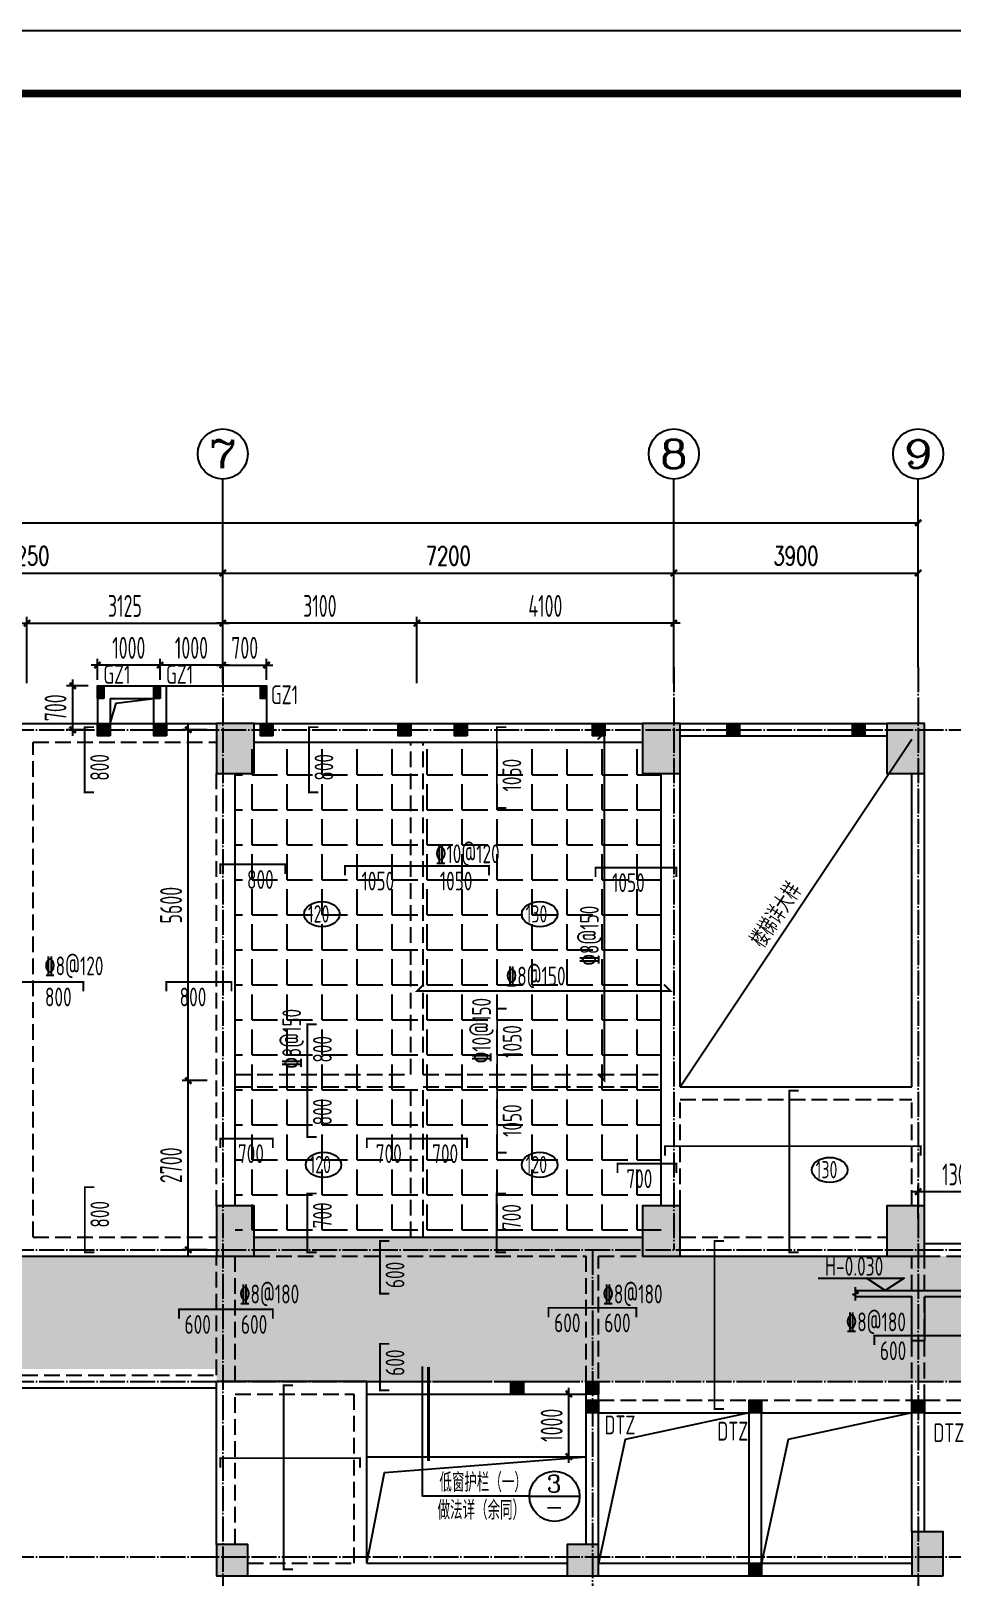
# Model space of a CAD drawing. Extents: x 139600 to 234074, y -135459 to 284050.
# Drawn here: x 187688 to 202392, y -22621 to 2050 of the extents above; entities that cross this region are included whole.
import ezdxf
from ezdxf.enums import TextEntityAlignment as Align

# ---------------------------------------------------------------- set-up
doc = ezdxf.new("R2010")
doc.units = 0
doc.header["$LTSCALE"] = 100
for name, pattern in [('CONTINOUS', [0]), ('DASHED', [0.75, 0.5, -0.25]), ('DOTE', [2.42, 2, -0.2, 0.02, -0.2]), ('HIDDEN', [7, 5, -2])]:
    doc.linetypes.add(name, pattern=pattern)
doc.layers.get('0').update_dxf_attribs({"linetype": 'CONTINUOUS'})
doc.layers.get('Defpoints').update_dxf_attribs({"linetype": 'CONTINUOUS'})
for name, color, linetype in [('AXIS', 3, 'CONTINUOUS'), ('AXIS_TEXT', 7, 'CONTINUOUS'), ('BEAM', 4, 'DASHED'), ('BEAM_CON', 4, 'CONTINUOUS'), ('B挑板&檐线', 6, 'CONTINUOUS'), ('B板筋标注', 7, 'CONTINUOUS'), ('B板细部尺寸标注', 9, 'CONTINUOUS'), ('COLU', 7, 'CONTINUOUS'), ('DOTE', 8, 'DOTE'), ('D大样&索引', 7, 'CONTINUOUS'), ('D断面&错层线&标高（平面图）', 6, 'CONTINUOUS'), ('D洞口边线', 6, 'CONTINUOUS'), ('FSK_FREIN', 2, 'CONTINUOUS'), ('FSK_FTEXT', 4, 'CONTINUOUS'), ('FSK_ZREIN', 1, 'CONTINUOUS'), ('FSK_ZTEXT', 3, 'CONTINUOUS'), ('GZ', 2, 'CONTINUOUS'), ('T模板通用标注', 7, 'CONTINUOUS'), ('图框', 7, 'CONTINUOUS')]:
    doc.layers.add(name, color=color, linetype=linetype)
doc.styles.add('_TCH_AXIS', font='COMPLEX', dxfattribs={"bigfont": 'GBCBIG'})
doc.styles.add('_TCH_DIM', font='tssdeng.shx', dxfattribs={"width": 0.7, "bigfont": '1.shx'})
doc.styles.add('_TCH_DIM_T3', font='simplex_.ttf', dxfattribs={"width": 0.705882, "bigfont": 'GBCBIG'})
doc.styles.add('BW_Rein', font='Tssdeng.shx', dxfattribs={"width": 0.7, "bigfont": 'hztxt.shx'})
doc.styles.add('COMP', font='COMPLEX', dxfattribs={"bigfont": 'hztxt'})
doc.styles.add('COMPLEX', font='COMPLEX')
doc.styles.add('TSSD_Dimension', font='tssdeng.shx', dxfattribs={"width": 0.62, "bigfont": '1.shx'})
doc.styles.add('TSSD_Rein', font='Tssdeng.shx', dxfattribs={"width": 0.7, "bigfont": '1.shx'})
doc.dimstyles.new('_TCH_ARCH&&100', dxfattribs={"dimtxt": 297.5, "dimasz": 100, "dimexe": 250, "dimexo": 300, "dimgap": 126.25, "dimtad": 1, "dimdec": 0, "dimzin": 0, "dimdsep": 46, "dimtxsty": '_TCH_DIM_T3', "dimblk": 'ARCHTICK', "dimcen": 0.09, "dimclrt": 7, "dimazin": 2, "dimtfac": 1, "dimtdec": 0, "dimtix": 1, "dimtmove": 2, "dimatfit": 3, "dimfxl": 1, "dimtolj": 1, "dimtzin": 0, "dimarcsym": 0})
doc.dimstyles.new('TSSD_100_100', dxfattribs={"dimtxt": 350, "dimasz": 100, "dimexe": 100, "dimexo": 250, "dimgap": 100, "dimtad": 1, "dimdec": 0, "dimzin": 0, "dimdsep": 46, "dimtxsty": 'TSSD_Dimension', "dimblk": 'ARCHTICK', "dimblk1": 'ARCHTICK', "dimblk2": 'ARCHTICK', "dimcen": 0, "dimdle": 100, "dimclrt": 7, "dimadec": 0, "dimazin": 0, "dimtfac": 1, "dimtdec": 0, "dimtix": 1, "dimtmove": 2, "dimatfit": 3, "dimfxl": 1, "dimtolj": 1, "dimtzin": 0, "dimarcsym": 0})
doc.dimstyles.new('TSSD_100_100$0', dxfattribs={"dimtxt": 350, "dimasz": 150, "dimexe": 100, "dimexo": 50, "dimgap": 100, "dimtad": 1, "dimdec": 0, "dimzin": 0, "dimdsep": 46, "dimtxsty": 'TSSD_Rein', "dimblk": 'OBLIQUE', "dimcen": 0, "dimdle": 100, "dimclrt": 7, "dimadec": 0, "dimazin": 0, "dimtfac": 1, "dimtdec": 0, "dimtix": 1, "dimtmove": 2, "dimatfit": 3, "dimfxl": 250, "dimtolj": 1, "dimtzin": 0, "dimarcsym": 0})

# ---------------------------------------------------------------- blocks, each defined once
blk = doc.blocks.new('_AXISO')
blk.add_circle((0, 0), 0.5)
at = {"layer": 'AXIS_TEXT', "style": 'COMPLEX', "width": 1.041667}
blk.add_attdef('A', text='', height=0.56, dxfattribs=at).set_placement((-0.25, -0.28), (0.25, -0.28), align=Align.FIT)
blk = doc.blocks.new('_ArchTick')
at = {"color": 0, "linetype": 'ByBlock', "const_width": 0.4}
blk.add_lwpolyline([(-0.5, -0.5), (0.5, 0.5)], dxfattribs=at)
blk = doc.blocks.new('*D133')
at = {"layer": 'AXIS', "color": 0, "lineweight": -2}
for p, q in [((184500, -7800), (184500, -6350)), ((190750, -7800), (190750, -6350)), ((184500, -6600), (190750, -6600))]:
    blk.add_line(p, q, dxfattribs=at)
at = {"layer": 'Defpoints', "color": 0}
for p in [(190750, -6600), (184500, -8100), (190750, -8100)]:
    blk.add_point(p, dxfattribs=at)
at = {"layer": 'AXIS', "color": 0, "lineweight": -2, "xscale": 100, "yscale": 100, "zscale": 100, "rotation": 180}
blk.add_blockref('_ArchTick', (184500, -6600), dxfattribs=at)
at = {"layer": 'AXIS', "color": 0, "lineweight": -2, "xscale": 100, "yscale": 100, "zscale": 100}
blk.add_blockref('_ArchTick', (190750, -6600), dxfattribs=at)
at = {"layer": 'AXIS', "color": 7, "insert": (187625, -6325), "char_height": 297.5, "attachment_point": 5, "style": '_TCH_DIM_T3'}
blk.add_mtext('\\A1;6250', dxfattribs=at)
blk = doc.blocks.new('*D141')
at = {"layer": 'AXIS', "color": 0, "lineweight": -2}
for p, q in [((150100, -7800), (150100, -5550)), ((201850, -7800), (201850, -5550)), ((150100, -5800), (201850, -5800))]:
    blk.add_line(p, q, dxfattribs=at)
at = {"layer": 'Defpoints', "color": 0}
for p in [(201850, -5800), (150100, -8100), (201850, -8100)]:
    blk.add_point(p, dxfattribs=at)
at = {"layer": 'AXIS', "color": 0, "lineweight": -2, "xscale": 100, "yscale": 100, "zscale": 100, "rotation": 180}
blk.add_blockref('_ArchTick', (150100, -5800), dxfattribs=at)
at = {"layer": 'AXIS', "color": 0, "lineweight": -2, "xscale": 100, "yscale": 100, "zscale": 100}
blk.add_blockref('_ArchTick', (201850, -5800), dxfattribs=at)
at = {"layer": 'AXIS', "color": 7, "insert": (175975, -5525), "char_height": 297.5, "attachment_point": 5, "style": '_TCH_DIM_T3'}
blk.add_mtext('\\A1;51750', dxfattribs=at)
blk = doc.blocks.new('*D142')
at = {"layer": 'AXIS', "color": 0, "lineweight": -2}
for p, q in [((190750, -7800), (190750, -6350)), ((197950, -7800), (197950, -6350)), ((190750, -6600), (197950, -6600))]:
    blk.add_line(p, q, dxfattribs=at)
at = {"layer": 'Defpoints', "color": 0}
for p in [(197950, -6600), (190750, -8100), (197950, -8100)]:
    blk.add_point(p, dxfattribs=at)
at = {"layer": 'AXIS', "color": 0, "lineweight": -2, "xscale": 100, "yscale": 100, "zscale": 100, "rotation": 180}
blk.add_blockref('_ArchTick', (190750, -6600), dxfattribs=at)
at = {"layer": 'AXIS', "color": 0, "lineweight": -2, "xscale": 100, "yscale": 100, "zscale": 100}
blk.add_blockref('_ArchTick', (197950, -6600), dxfattribs=at)
at = {"layer": 'AXIS', "color": 7, "insert": (194350, -6325), "char_height": 297.5, "attachment_point": 5, "style": '_TCH_DIM_T3'}
blk.add_mtext('\\A1;7200', dxfattribs=at)
blk = doc.blocks.new('*D143')
at = {"layer": 'AXIS', "color": 0, "lineweight": -2}
for p, q in [((197950, -7800), (197950, -6350)), ((201850, -7800), (201850, -6350)), ((197950, -6600), (201850, -6600))]:
    blk.add_line(p, q, dxfattribs=at)
at = {"layer": 'Defpoints', "color": 0}
for p in [(201850, -6600), (197950, -8100), (201850, -8100)]:
    blk.add_point(p, dxfattribs=at)
at = {"layer": 'AXIS', "color": 0, "lineweight": -2, "xscale": 100, "yscale": 100, "zscale": 100, "rotation": 180}
blk.add_blockref('_ArchTick', (197950, -6600), dxfattribs=at)
at = {"layer": 'AXIS', "color": 0, "lineweight": -2, "xscale": 100, "yscale": 100, "zscale": 100}
blk.add_blockref('_ArchTick', (201850, -6600), dxfattribs=at)
at = {"layer": 'AXIS', "color": 7, "insert": (199900, -6325), "char_height": 297.5, "attachment_point": 5, "style": '_TCH_DIM_T3'}
blk.add_mtext('\\A1;3900', dxfattribs=at)
blk = doc.blocks.new('*D120')
at = {"layer": 'B板细部尺寸标注', "color": 0, "lineweight": -2}
for p, q in [((187525, -7400), (190850, -7400)), ((187625, -8355), (187625, -7300)), ((190750, -8355), (190750, -7300))]:
    blk.add_line(p, q, dxfattribs=at)
at = {"layer": 'Defpoints', "color": 0}
for p in [(190750, -7400), (187625, -8605), (190750, -8605)]:
    blk.add_point(p, dxfattribs=at)
at = {"layer": 'B板细部尺寸标注', "color": 0, "lineweight": -2, "xscale": 100, "yscale": 100, "zscale": 100, "rotation": 180}
blk.add_blockref('_ArchTick', (187625, -7400), dxfattribs=at)
at = {"layer": 'B板细部尺寸标注', "color": 0, "lineweight": -2, "xscale": 100, "yscale": 100, "zscale": 100}
blk.add_blockref('_ArchTick', (190750, -7400), dxfattribs=at)
at = {"layer": 'B板细部尺寸标注', "color": 7, "insert": (189188, -7125), "char_height": 350, "attachment_point": 5, "style": 'TSSD_Dimension'}
blk.add_mtext('\\A1;3125', dxfattribs=at)
blk = doc.blocks.new('*D121')
at = {"layer": 'B板细部尺寸标注', "color": 0, "lineweight": -2}
for p, q in [((184400, -7400), (187725, -7400)), ((184500, -8355), (184500, -7300)), ((187625, -8355), (187625, -7300))]:
    blk.add_line(p, q, dxfattribs=at)
at = {"layer": 'Defpoints', "color": 0}
for p in [(187625, -7400), (184500, -8605), (187625, -8605)]:
    blk.add_point(p, dxfattribs=at)
at = {"layer": 'B板细部尺寸标注', "color": 0, "lineweight": -2, "xscale": 100, "yscale": 100, "zscale": 100, "rotation": 180}
blk.add_blockref('_ArchTick', (184500, -7400), dxfattribs=at)
at = {"layer": 'B板细部尺寸标注', "color": 0, "lineweight": -2, "xscale": 100, "yscale": 100, "zscale": 100}
blk.add_blockref('_ArchTick', (187625, -7400), dxfattribs=at)
at = {"layer": 'B板细部尺寸标注', "color": 7, "insert": (186062, -7125), "char_height": 350, "attachment_point": 5, "style": 'TSSD_Dimension'}
blk.add_mtext('\\A1;3125', dxfattribs=at)
blk = doc.blocks.new('*D107')
at = {"layer": 'B板细部尺寸标注', "color": 0, "lineweight": -2}
for p, q in [((198050, -7400), (193750, -7400)), ((193850, -8355), (193850, -7300)), ((197950, -8355), (197950, -7300))]:
    blk.add_line(p, q, dxfattribs=at)
at = {"layer": 'Defpoints', "color": 0}
for p in [(193850, -7400), (193850, -8605), (197950, -8605)]:
    blk.add_point(p, dxfattribs=at)
at = {"layer": 'B板细部尺寸标注', "color": 0, "lineweight": -2, "xscale": 100, "yscale": 100, "zscale": 100, "rotation": 180}
blk.add_blockref('_ArchTick', (193850, -7400), dxfattribs=at)
at = {"layer": 'B板细部尺寸标注', "color": 0, "lineweight": -2, "xscale": 100, "yscale": 100, "zscale": 100}
blk.add_blockref('_ArchTick', (197950, -7400), dxfattribs=at)
at = {"layer": 'B板细部尺寸标注', "color": 7, "insert": (195900, -7125), "char_height": 350, "attachment_point": 5, "style": 'TSSD_Dimension'}
blk.add_mtext('\\A1;4100', dxfattribs=at)
blk = doc.blocks.new('*D108')
at = {"layer": 'B板细部尺寸标注', "color": 0, "lineweight": -2}
for p, q in [((193950, -7400), (190650, -7400)), ((190750, -8355), (190750, -7300)), ((193850, -8355), (193850, -7300))]:
    blk.add_line(p, q, dxfattribs=at)
at = {"layer": 'Defpoints', "color": 0}
for p in [(190750, -7400), (190750, -8605), (193850, -8605)]:
    blk.add_point(p, dxfattribs=at)
at = {"layer": 'B板细部尺寸标注', "color": 0, "lineweight": -2, "xscale": 100, "yscale": 100, "zscale": 100, "rotation": 180}
blk.add_blockref('_ArchTick', (190750, -7400), dxfattribs=at)
at = {"layer": 'B板细部尺寸标注', "color": 0, "lineweight": -2, "xscale": 100, "yscale": 100, "zscale": 100}
blk.add_blockref('_ArchTick', (193850, -7400), dxfattribs=at)
at = {"layer": 'B板细部尺寸标注', "color": 7, "insert": (192300, -7125), "char_height": 350, "attachment_point": 5, "style": 'TSSD_Dimension'}
blk.add_mtext('\\A1;3100', dxfattribs=at)
blk = doc.blocks.new('*D254')
at = {"layer": 'B板细部尺寸标注', "color": 0, "lineweight": -2}
for p, q in [((190500, -14700), (190100, -14700)), ((190200, -17500), (190200, -14600)), ((190500, -17400), (190100, -17400))]:
    blk.add_line(p, q, dxfattribs=at)
at = {"layer": 'Defpoints', "color": 0}
for p in [(190200, -14700), (190750, -14700), (190750, -17400)]:
    blk.add_point(p, dxfattribs=at)
at = {"layer": 'B板细部尺寸标注', "color": 0, "lineweight": -2, "xscale": 100, "yscale": 100, "zscale": 100}
for p, rotation in [((190200, -14700), 90), ((190200, -17400), 270)]:
    blk.add_blockref('_ArchTick', p, dxfattribs=dict(at, rotation=rotation))
at = {"layer": 'B板细部尺寸标注', "color": 7, "insert": (189925, -16050), "char_height": 350, "attachment_point": 5, "rotation": 90, "style": 'TSSD_Dimension'}
blk.add_mtext('\\A1;2700', dxfattribs=at)
blk = doc.blocks.new('*D255')
at = {"layer": 'B板细部尺寸标注', "color": 0, "lineweight": -2}
for p, q in [((190500, -9100), (190100, -9100)), ((190200, -14800), (190200, -9000)), ((190500, -14700), (190100, -14700))]:
    blk.add_line(p, q, dxfattribs=at)
at = {"layer": 'Defpoints', "color": 0}
for p in [(190200, -9100), (190750, -9100), (190750, -14700)]:
    blk.add_point(p, dxfattribs=at)
at = {"layer": 'B板细部尺寸标注', "color": 0, "lineweight": -2, "xscale": 100, "yscale": 100, "zscale": 100}
for p, rotation in [((190200, -9100), 90), ((190200, -14700), 270)]:
    blk.add_blockref('_ArchTick', p, dxfattribs=dict(at, rotation=rotation))
at = {"layer": 'B板细部尺寸标注', "color": 7, "insert": (189925, -11900), "char_height": 350, "attachment_point": 5, "rotation": 90, "style": 'TSSD_Dimension'}
blk.add_mtext('\\A1;5600', dxfattribs=at)
blk = doc.blocks.new('*D461')
at = {"layer": 'B板细部尺寸标注', "color": 0, "lineweight": -2}
for p, q in [((203250, -16472), (201750, -16472)), ((201850, -16895), (201850, -16372)), ((203150, -16895), (203150, -16372))]:
    blk.add_line(p, q, dxfattribs=at)
at = {"layer": 'Defpoints', "color": 0}
for p in [(201850, -16472), (201850, -17145), (203150, -17145)]:
    blk.add_point(p, dxfattribs=at)
at = {"layer": 'B板细部尺寸标注', "color": 0, "lineweight": -2, "xscale": 100, "yscale": 100, "zscale": 100, "rotation": 180}
blk.add_blockref('_ArchTick', (201850, -16472), dxfattribs=at)
at = {"layer": 'B板细部尺寸标注', "color": 0, "lineweight": -2, "xscale": 100, "yscale": 100, "zscale": 100}
blk.add_blockref('_ArchTick', (203150, -16472), dxfattribs=at)
at = {"layer": 'B板细部尺寸标注', "color": 7, "insert": (202500, -16197), "char_height": 350, "attachment_point": 5, "style": 'TSSD_Dimension'}
blk.add_mtext('\\A1;1300', dxfattribs=at)
blk = doc.blocks.new('*D1063')
at = {"layer": 'B板细部尺寸标注', "color": 0, "lineweight": -2}
for p, q in [((195853, -19700), (196375, -19700)), ((196275, -20800), (196275, -19600)), ((195853, -20700), (196375, -20700))]:
    blk.add_line(p, q, dxfattribs=at)
at = {"layer": 'Defpoints', "color": 0}
for p in [(195603, -19700), (196275, -19700), (195603, -20700)]:
    blk.add_point(p, dxfattribs=at)
at = {"layer": 'B板细部尺寸标注', "color": 0, "lineweight": -2, "xscale": 100, "yscale": 100, "zscale": 100}
for p, rotation in [((196275, -19700), 90), ((196275, -20700), 270)]:
    blk.add_blockref('_ArchTick', p, dxfattribs=dict(at, rotation=rotation))
at = {"layer": 'B板细部尺寸标注', "color": 7, "insert": (196000, -20200), "char_height": 350, "attachment_point": 5, "rotation": 90, "style": 'TSSD_Dimension'}
blk.add_mtext('\\A1;1000', dxfattribs=at)
blk = doc.blocks.new('A$C000F6301')
at = {"layer": 'D大样&索引', "color": 6}
blk.add_line((0, 0), (800, 0), dxfattribs=at)
blk.add_circle((400, 0), 400, dxfattribs=at)
blk = doc.blocks.new('A2+1_2')
at = {"layer": '图框'}
blk.add_lwpolyline([(0, 0), (89100, 0), (89100, 42000), (0, 42000)], close=True, dxfattribs=at)
at = {"layer": '图框', "const_width": 120}
blk.add_lwpolyline([(2500, 1000), (88100, 1000), (88100, 41000), (2500, 41000)], close=True, dxfattribs=at)
blk = doc.blocks.new('*D1701')
at = {"layer": 'B板细部尺寸标注', "color": 0, "lineweight": -2}
for p, q in [((188356, -9200), (188356, -8300)), ((188600, -8400), (188256, -8400)), ((188600, -9100), (188256, -9100))]:
    blk.add_line(p, q, dxfattribs=at)
at = {"layer": 'Defpoints', "color": 0}
for p in [(188356, -8400), (188850, -8400), (188850, -9100)]:
    blk.add_point(p, dxfattribs=at)
at = {"layer": 'B板细部尺寸标注', "color": 0, "lineweight": -2, "xscale": 100, "yscale": 100, "zscale": 100}
for p, rotation in [((188356, -8400), 90), ((188356, -9100), 270)]:
    blk.add_blockref('_ArchTick', p, dxfattribs=dict(at, rotation=rotation))
at = {"layer": 'B板细部尺寸标注', "color": 7, "insert": (188081, -8750), "char_height": 350, "attachment_point": 5, "rotation": 90, "style": 'TSSD_Dimension'}
blk.add_mtext('\\A1;700', dxfattribs=at)
blk = doc.blocks.new('*D1702')
at = {"layer": 'B板细部尺寸标注', "color": 0, "lineweight": -2}
for p, q in [((190650, -8069), (191550, -8069)), ((190750, -8307), (190750, -7969)), ((191450, -8307), (191450, -7969))]:
    blk.add_line(p, q, dxfattribs=at)
at = {"layer": 'Defpoints', "color": 0}
for p in [(191450, -8069), (190750, -8557), (191450, -8557)]:
    blk.add_point(p, dxfattribs=at)
at = {"layer": 'B板细部尺寸标注', "color": 0, "lineweight": -2, "xscale": 100, "yscale": 100, "zscale": 100, "rotation": 180}
blk.add_blockref('_ArchTick', (190750, -8069), dxfattribs=at)
at = {"layer": 'B板细部尺寸标注', "color": 0, "lineweight": -2, "xscale": 100, "yscale": 100, "zscale": 100}
blk.add_blockref('_ArchTick', (191450, -8069), dxfattribs=at)
at = {"layer": 'B板细部尺寸标注', "color": 7, "insert": (191100, -7794), "char_height": 350, "attachment_point": 5, "style": 'TSSD_Dimension'}
blk.add_mtext('\\A1;700', dxfattribs=at)
blk = doc.blocks.new('*D1703')
at = {"layer": 'B板细部尺寸标注', "color": 0, "lineweight": -2}
for p, q in [((190850, -8069), (189650, -8069)), ((189750, -8307), (189750, -7969)), ((190750, -8307), (190750, -7969))]:
    blk.add_line(p, q, dxfattribs=at)
at = {"layer": 'Defpoints', "color": 0}
for p in [(189750, -8069), (189750, -8557), (190750, -8557)]:
    blk.add_point(p, dxfattribs=at)
at = {"layer": 'B板细部尺寸标注', "color": 0, "lineweight": -2, "xscale": 100, "yscale": 100, "zscale": 100, "rotation": 180}
blk.add_blockref('_ArchTick', (189750, -8069), dxfattribs=at)
at = {"layer": 'B板细部尺寸标注', "color": 0, "lineweight": -2, "xscale": 100, "yscale": 100, "zscale": 100}
blk.add_blockref('_ArchTick', (190750, -8069), dxfattribs=at)
at = {"layer": 'B板细部尺寸标注', "color": 7, "insert": (190250, -7794), "char_height": 350, "attachment_point": 5, "style": 'TSSD_Dimension'}
blk.add_mtext('\\A1;1000', dxfattribs=at)
blk = doc.blocks.new('*D1704')
at = {"layer": 'B板细部尺寸标注', "color": 0, "lineweight": -2}
for p, q in [((189850, -8069), (188650, -8069)), ((188750, -8307), (188750, -7969)), ((189750, -8307), (189750, -7969))]:
    blk.add_line(p, q, dxfattribs=at)
at = {"layer": 'Defpoints', "color": 0}
for p in [(188750, -8069), (188750, -8557), (189750, -8557)]:
    blk.add_point(p, dxfattribs=at)
at = {"layer": 'B板细部尺寸标注', "color": 0, "lineweight": -2, "xscale": 100, "yscale": 100, "zscale": 100, "rotation": 180}
blk.add_blockref('_ArchTick', (188750, -8069), dxfattribs=at)
at = {"layer": 'B板细部尺寸标注', "color": 0, "lineweight": -2, "xscale": 100, "yscale": 100, "zscale": 100}
blk.add_blockref('_ArchTick', (189750, -8069), dxfattribs=at)
at = {"layer": 'B板细部尺寸标注', "color": 7, "insert": (189250, -7794), "char_height": 350, "attachment_point": 5, "style": 'TSSD_Dimension'}
blk.add_mtext('\\A1;1000', dxfattribs=at)
blk = doc.blocks.new('GZ1')
at = {"layer": 'GZ'}
blk.add_hatch(color=252, dxfattribs=at).paths.add_polyline_path([(100, 200), (0, 200), (0, 0), (100, 0)])
at = {"layer": 'GZ', "color": 2}
blk.add_lwpolyline([(100, 0), (0, 0), (0, 200), (100, 200)], close=True, dxfattribs=at)
blk = doc.blocks.new('GZ')
at = {"layer": 'GZ'}
blk.add_hatch(color=252, dxfattribs=at).paths.add_polyline_path([(200, 0), (0, 0), (0, 200), (200, 200)])
at = {"layer": 'GZ', "color": 2}
blk.add_lwpolyline([(200, 0), (0, 0), (0, 200), (200, 200)], close=True, dxfattribs=at)
blk = doc.blocks.new('A$C7B5C40C7')
at = {"layer": 'GZ'}
for name, p in [('GZ1', (38750, 400)), ('GZ1', (39650, 400)), ('GZ1', (41350, 400)), ('GZ', (38750, -200)), ('GZ', (39650, -200)), ('GZ', (41350, -200)), ('GZ', (43550, -200)), ('GZ', (46650, -200)), ('GZ', (44450, -200)), ('GZ', (48800, -200)), ('GZ', (50800, -200)), ('GZ', (45350, -10700)), ('GZ', (46550, -10700))]:
    blk.add_blockref(name, p, dxfattribs=at)
at = {"layer": 'GZ', "color": 2, "style": '_TCH_DIM', "width": 0.705882}
for p in [(38844, 632), (39844, 632), (41519, 307)]:
    blk.add_text('GZ1', height=300, dxfattribs=at).set_placement(p)

msp = doc.modelspace()

# ---------------------------------------------------------------- hatches: boundary and pattern name
at = {"layer": 'B板筋标注'}
h = msp.add_hatch(dxfattribs=at)
h.set_pattern_fill('ANGLE', color=5, scale=80, style=0)
h.set_pattern_definition([(0, (88400, 121500), (0, 558.8), [406.4, -152.4]), (90, (88400, 121500), (-558.8, 3e-14), [406.4, -152.4])])
h.paths.add_polyline_path([(197750, -9300), (190950, -9300), (190950, -17200), (197750, -17200)])
h = msp.add_hatch(dxfattribs=at)
h.set_pattern_fill('CROSS', color=6, scale=50, style=0)
h.set_pattern_definition([(0, (150000, 94000), (317.5, 317.5), [158.75, -476.25]), (90, (150079.38, 93920.62), (-317.5, 317.5), [158.75, -476.25])])
h.paths.add_polyline_path([(150300, -19300), (190650, -19300), (190650, -19500), (205650, -19500), (205650, -17500), (197750, -17500), (197750, -17200), (190950, -17200), (190950, -17500), (150300, -17500)])
at = {"layer": 'COLU'}
for points in [[(191250, -9800), (191250, -9000), (190650, -9000), (190650, -9800)], [(198050, -9800), (198050, -9000), (197450, -9000), (197450, -9800)], [(201950, -9800), (201950, -9000), (201350, -9000), (201350, -9800)], [(191250, -17500), (191250, -16700), (190650, -16700), (190650, -17500)], [(198050, -17500), (198050, -16700), (197450, -16700), (197450, -17500)], [(201950, -17500), (201950, -16700), (201350, -16700), (201350, -17500)], [(202250, -22600), (202250, -21900), (201750, -21900), (201750, -22600)], [(191150, -22600), (191150, -22100), (190650, -22100), (190650, -22600)], [(196750, -22600), (196750, -22100), (196250, -22100), (196250, -22600)]]:
    msp.add_hatch(color=251, dxfattribs=at).paths.add_polyline_path(points)
at = {"layer": 'D断面&错层线&标高（平面图）'}
msp.add_hatch(color=252, dxfattribs=at).paths.add_polyline_path([(203150, -18050), (201950, -18050), (200850, -18050), (200850, -18074), (200894, -18088), (200806, -18112), (200850, -18126), (200850, -18150), (201750, -18150), (201750, -18850), (201950, -18850), (201950, -18150), (203126.3, -18150), (203850, -18511.8), (203850, -19000), (204050, -19000), (204050, -18611.8), (205650, -19411.8), (205650, -19900), (205850, -19900), (205850, -19400)])
at = {"layer": 'GZ'}
for points in [[(196750, -20000), (196550, -20000), (196550, -19800), (196750, -19800)], [(199350, -20000), (199150, -20000), (199150, -19800), (199350, -19800)], [(201950, -20000), (201750, -20000), (201750, -19800), (201950, -19800)], [(199350, -22600), (199150, -22600), (199150, -22400), (199350, -22400)]]:
    msp.add_hatch(color=252, dxfattribs=at).paths.add_polyline_path(points)

# ---------------------------------------------------------------- linework, layer by layer
at = {"layer": 'AXIS'}
for p, q in [((190750, -8100), (190750, -5100)), ((197950, -8100), (197950, -5100)), ((201850, -8100), (201850, -5100))]:
    msp.add_line(p, q, dxfattribs=at)
at = {"layer": 'BEAM', "linetype": 'HIDDEN', "ltscale": 0.5}
for p, q in [((187725, -9300), (190650, -9300)), ((187725, -17200), (187725, -9300)), ((193750, -14600), (193750, -9300)), ((193950, -14600), (193950, -9300)), ((190650, -16700), (190650, -9800)), ((190950, -14600), (193750, -14600)), ((190950, -14800), (193750, -14800)), ((193750, -17200), (193750, -14800)), ((193950, -14600), (197750, -14600)), ((193950, -14800), (197750, -14800)), ((193950, -17200), (193950, -14800)), ((198050, -15000), (201750, -15000)), ((198050, -16700), (198050, -15000)), ((201750, -16700), (201750, -15000)), ((187725, -17200), (190650, -17200)), ((198050, -17200), (201350, -17200)), ((190650, -19400), (190650, -17500)), ((190950, -19500), (190950, -17500)), ((191250, -17500), (196550, -17500)), ((196550, -19500), (196550, -17500)), ((196750, -17500), (197450, -17500)), ((196750, -19800), (196750, -17500)), ((201750, -19800), (201750, -17500)), ((201950, -19800), (201950, -17500)), ((201950, -17500), (203750, -17500)), ((184750, -19400), (190650, -19400)), ((190950, -19700), (192850, -19700)), ((190950, -22100), (190950, -19700)), ((192850, -22400), (192850, -19700)), ((193050, -19500), (196550, -19500)), ((196750, -19800), (201750, -19800)), ((201950, -19800), (203750, -19800)), ((191150, -22400), (192850, -22400))]:
    msp.add_line(p, q, dxfattribs=at)
at = {"layer": 'BEAM_CON'}
for p, q in [((188750, -8400), (189850, -8400)), ((188750, -8400), (188750, -9000)), ((188950, -8600), (189650, -8600)), ((188950, -8600), (188950, -9000)), ((189650, -9000), (189650, -8600)), ((189850, -9000), (189850, -8400)), ((184750, -9000), (188750, -9000)), ((188950, -9000), (189650, -9000)), ((189850, -9000), (190650, -9000)), ((191250, -9000), (197450, -9000)), ((198050, -9000), (201350, -9000)), ((191250, -9300), (197450, -9300)), ((198050, -9200), (201350, -9200)), ((190950, -16700), (190950, -9800)), ((197750, -16700), (197750, -9800)), ((198050, -14800), (198050, -9800)), ((201750, -14800), (201750, -9800)), ((201950, -16700), (201950, -9800)), ((198050, -14800), (201750, -14800)), ((191250, -17200), (197450, -17200)), ((184750, -17500), (190650, -17500)), ((198050, -17500), (201350, -17500)), ((201950, -17300), (203750, -17300)), ((184750, -19600), (190650, -19600)), ((190650, -22100), (190650, -19500)), ((193050, -19500), (190650, -19500)), ((193050, -22400), (193050, -19500)), ((193050, -19700), (196550, -19700)), ((196550, -22100), (196550, -19700)), ((196750, -20000), (199150, -20000)), ((196750, -22100), (196750, -20000)), ((199150, -22400), (199150, -20000)), ((199350, -22400), (199350, -20000)), ((199350, -20000), (201750, -20000)), ((201750, -21900), (201750, -20000)), ((201950, -20000), (203750, -20000)), ((201950, -21900), (201950, -20000)), ((193050, -22400), (196250, -22400)), ((196750, -22400), (201750, -22400)), ((191150, -22600), (196250, -22600)), ((196750, -22600), (201750, -22600))]:
    msp.add_line(p, q, dxfattribs=at)
at = {"layer": 'B挑板&檐线'}
msp.add_line((193050, -20700), (196550, -20700), dxfattribs=at)
msp.add_lwpolyline([(189850, -9000), (189850, -8400), (191450, -8400), (191450, -9000)], dxfattribs=at)
at = {"layer": 'B板筋标注', "color": 2, "linetype": 'CONTINOUS', "ltscale": 5}
for centre in [(192332.8, -12043.9), (195807.8, -12043.9), (192357.8, -16043.9), (195807.8, -16043.9), (200438.2, -16125)]:
    msp.add_ellipse(centre, major_axis=(-283.5, 0), ratio=0.7083334, dxfattribs=at)
at = {"layer": 'COLU'}
for points in [[(191250, -9800), (191250, -9000), (190650, -9000), (190650, -9800)], [(198050, -9800), (198050, -9000), (197450, -9000), (197450, -9800)], [(201950, -9800), (201950, -9000), (201350, -9000), (201350, -9800)], [(191250, -17500), (191250, -16700), (190650, -16700), (190650, -17500)], [(198050, -17500), (198050, -16700), (197450, -16700), (197450, -17500)], [(201950, -17500), (201950, -16700), (201350, -16700), (201350, -17500)], [(202250, -22600), (202250, -21900), (201750, -21900), (201750, -22600)], [(191150, -22600), (191150, -22100), (190650, -22100), (190650, -22600)], [(196750, -22600), (196750, -22100), (196250, -22100), (196250, -22600)]]:
    msp.add_lwpolyline(points, close=True, dxfattribs=at)
at = {"layer": 'DOTE', "ltscale": 2}
for p, q in [((190750, -8100), (190750, -23600)), ((197950, -8100), (197950, -17400)), ((201850, -8100), (201850, -23600)), ((149100, -9100), (207300, -9100)), ((149100, -17400), (207300, -17400)), ((196650, -17400), (196650, -23600)), ((149100, -19500), (207300, -19500)), ((149100, -22300), (207300, -22300))]:
    msp.add_line(p, q, dxfattribs=at)
at = {"layer": 'D大样&索引', "color": 6}
for p in [(193931.1, -19260.6), (195644.7, -21331.9)]:
    msp.add_line(p, (193931.1, -21331.9), dxfattribs=at)
at = {"layer": 'D大样&索引', "color": 6, "const_width": 50}
msp.add_lwpolyline([(194035, -20771.6), (194035, -19270.9)], dxfattribs=at)
at = {"layer": 'D断面&错层线&标高（平面图）', "color": 6}
msp.add_lwpolyline([(200254.4, -17850.2), (201625, -17850.2), (201325, -18050), (201025, -17850.2)], dxfattribs=at)
at = {"layer": 'D断面&错层线&标高（平面图）'}
for points in [[(200850, -18206), (200850, -18126), (200806, -18112), (200894, -18088), (200850, -18074), (200850, -17994)], [(200850, -18050), (201950, -18050), (203150, -18050), (205850, -19400), (205850, -19900), (205650, -19900), (205650, -19411.8), (204050, -18611.8), (204050, -19000), (203850, -19000), (203850, -18511.8), (203126.3, -18150), (201950, -18150)], [(201950, -18150.3), (201950, -18850), (201750, -18850), (201750, -18150), (200850, -18150)]]:
    msp.add_lwpolyline(points, dxfattribs=at)
at = {"layer": 'D洞口边线'}
for points in [[(188950, -9000), (189045.8, -8679.2), (189650, -8600)], [(199150, -20000), (199150, -20000), (197174.3, -20424.3), (196750, -22400)], [(201750, -20000), (201750, -20000), (199774.3, -20424.3), (199350, -22400)], [(193050, -22400), (193333.1, -20952.4), (196550, -20700)]]:
    msp.add_lwpolyline(points, dxfattribs=at)
at = {"layer": 'FSK_FREIN', "const_width": 30}
for points in [[(188694.4, -10100), (188544.4, -10100), (188544.4, -9060), (188694.4, -9060)], [(192275, -10100), (192125, -10100), (192125, -9060), (192275, -9060)], [(195275, -10350), (195125, -10350), (195125, -9060), (195275, -9060)], [(190710, -11400), (190710, -11250), (191750, -11250), (191750, -11400)], [(192700, -11425), (192700, -11275), (195000, -11275), (195000, -11425)], [(196700, -11450), (196700, -11300), (197990, -11300), (197990, -11450)], [(186725, -13275), (186725, -13125), (188525, -13125), (188525, -13275)], [(189850, -13275), (189850, -13125), (190890, -13125), (190890, -13275)], [(195279.5, -15850), (195129.5, -15850), (195129.5, -13550), (195279.5, -13550)], [(192250, -15600), (192100, -15600), (192100, -13800), (192250, -13800)], [(199942.2, -17440), (199792.2, -17440), (199792.2, -14860), (199942.2, -14860)], [(190710, -15775), (190710, -15625), (191550, -15625), (191550, -15775)], [(193050, -15775), (193050, -15625), (194650, -15625), (194650, -15775)], [(197810, -15894.5), (197810, -15744.5), (201890, -15744.5), (201890, -15894.5)], [(197050, -16175), (197050, -16025), (197990, -16025), (197990, -16175)], [(188697.8, -17440), (188547.8, -17440), (188547.8, -16400), (188697.8, -16400)], [(192250, -17440), (192100, -17440), (192100, -16500), (192250, -16500)], [(195270.4, -17440), (195120.4, -17440), (195120.4, -16500), (195270.4, -16500)], [(193410, -18100), (193260, -18100), (193260, -17260), (193410, -17260)], [(198749.9, -19940), (198599.9, -19940), (198599.9, -17260), (198749.9, -17260)], [(190050, -18500), (190050, -18350), (191550, -18350), (191550, -18500)], [(195950, -18475), (195950, -18325), (197350, -18325), (197350, -18475)], [(193410, -19640), (193260, -19640), (193260, -18900), (193410, -18900)], [(201150, -18919.7), (201150, -18769.7), (205790, -18769.7), (205790, -18919.7)], [(191871.3, -22496.7), (191721.3, -22496.7), (191721.3, -19560), (191871.3, -19560)], [(190710, -20874), (190710, -20724), (192940, -20724), (192940, -20874)]]:
    msp.add_lwpolyline(points, dxfattribs=at)
at = {"layer": 'FSK_ZREIN', "const_width": 30}
for points in [[(196735.7, -14593.9), (196841.8, -14700), (196841.8, -9150), (196735.7, -9256.1)], [(193956.1, -13165), (193850, -13271), (197900, -13271), (197793.9, -13165)]]:
    msp.add_lwpolyline(points, dxfattribs=at)
at = {"layer": 'GZ', "color": 2}
for points in [[(196750, -20000), (196550, -20000), (196550, -19800), (196750, -19800)], [(199350, -20000), (199150, -20000), (199150, -19800), (199350, -19800)], [(201950, -20000), (201750, -20000), (201750, -19800), (201950, -19800)], [(199350, -22600), (199150, -22600), (199150, -22400), (199350, -22400)]]:
    msp.add_lwpolyline(points, close=True, dxfattribs=at)
at = {"layer": 'T模板通用标注'}
msp.add_line((198050, -14800), (201750, -9250), dxfattribs=at)

# ---------------------------------------------------------------- block references
msp.add_blockref('A2+1_2', (139600, -39950))
at = {"layer": 'AXIS'}
ref = msp.add_blockref('_AXISO', (190750, -4700), dxfattribs=dict(at, xscale=800, yscale=800, zscale=800))
ref.add_attrib('A', '7', dxfattribs={"layer": 'AXIS_TEXT', "height": 452.5, "style": '_TCH_AXIS', "width": 1.5}).set_placement((190523.7, -4926.3), (190976.3, -4926.3), align=Align.FIT)
ref = msp.add_blockref('_AXISO', (197950, -4700), dxfattribs=dict(at, xscale=800, yscale=800, zscale=800))
ref.add_attrib('A', '8', dxfattribs={"layer": 'AXIS_TEXT', "height": 452.5, "style": '_TCH_AXIS', "width": 1.5}).set_placement((197723.7, -4926.3), (198176.3, -4926.3), align=Align.FIT)
ref = msp.add_blockref('_AXISO', (201850, -4700), dxfattribs=dict(at, xscale=800, yscale=800, zscale=800))
ref.add_attrib('A', '9', dxfattribs={"layer": 'AXIS_TEXT', "height": 452.5, "style": '_TCH_AXIS', "width": 1.5}).set_placement((201623.7, -4926.3), (202076.3, -4926.3), align=Align.FIT)
at = {"layer": 'D大样&索引'}
msp.add_blockref('A$C000F6301', (195644.7, -21331.9), dxfattribs=at)
at = {"layer": 'GZ'}
msp.add_blockref('A$C7B5C40C7', (150000, -9000), dxfattribs=at)

# ---------------------------------------------------------------- texts
at = {"layer": 'B板筋标注', "color": 2, "linetype": 'CONTINOUS', "ltscale": 5, "style": 'TSSD_Rein', "width": 0.7}
for s, p in [('120', (192108.8, -12176.8)), ('130', (195583.8, -12176.8)), ('120', (192133.8, -16176.8)), ('120', (195583.8, -16176.8)), ('130', (200214.2, -16257.9))]:
    msp.add_text(s, height=275, dxfattribs=at).set_placement(p)
at = {"layer": 'D大样&索引', "color": 6, "style": 'TSSD_Rein', "width": 0.7}
for s, p in [('低窗护栏（一）', (194208.3, -21261.2)), ('做法详（余同）', (194178.7, -21703.1))]:
    msp.add_text(s, height=300, rotation=360, dxfattribs=at).set_placement(p)
at = {"layer": 'D大样&索引', "color": 6, "style": 'COMP'}
for s, p in [('3', (196037.3, -21268.1)), ('-', (196039.5, -21636.4))]:
    msp.add_text(s, height=275, rotation=360, dxfattribs=at).set_placement(p, align=Align.CENTER)
at = {"layer": 'D断面&错层线&标高（平面图）', "color": 6, "style": '_TCH_DIM', "width": 0.705882}
msp.add_text('H-0.030', height=300, rotation=0.00001, dxfattribs=at).set_placement((200364.8, -17812.2))
at = {"layer": 'FSK_FTEXT', "style": 'BW_Rein', "width": 0.7}
for s, p in [('800', (188634.4, -9702.3)), ('800', (192215, -9700)), ('1050', (195215, -9825)), ('800', (192190, -14200)), ('1050', (195219.5, -14075)), ('800', (192190, -15200)), ('1050', (195219.5, -15337.5)), ('800', (188637.8, -16832.7)), ('700', (192190, -16850)), ('700', (195210.4, -16877.9)), ('600', (193350, -17800)), ('600', (193350, -19200))]:
    msp.add_text(s, height=300, rotation=90, dxfattribs=at).set_placement(p, align=Align.TOP_CENTER)
for s, p in [('%%13210@120', (195170.2, -11230.1)), ('%%1328@120', (188845.2, -13019.2)), ('%%1328@180', (191970.2, -18255.1)), ('%%1328@180', (197770.2, -18255.1)), ('%%1328@180', (201654.4, -18699.8))]:
    msp.add_text(s, height=300, dxfattribs=at).set_placement(p, align=Align.RIGHT)
for s, p in [('800', (191350, -11340)), ('1050', (193225, -11365)), ('1050', (194475, -11365)), ('1050', (197225, -11390)), ('800', (188125, -13215)), ('800', (190275, -13215)), ('700', (191200, -15715)), ('700', (193400, -15715)), ('700', (194300, -15715)), ('700', (197400, -16115)), ('600', (190350, -18440)), ('600', (191250, -18440)), ('600', (196250, -18415)), ('600', (197050, -18415)), ('600', (201450, -18859.7))]:
    msp.add_text(s, height=300, dxfattribs=at).set_placement(p, align=Align.TOP_CENTER)
for s, p in [('%%1328@150', (192000.6, -13554.8)), ('%%13210@150', (195030.1, -13379.8))]:
    msp.add_text(s, height=300, rotation=90, dxfattribs=at).set_placement(p, align=Align.RIGHT)
at = {"layer": 'FSK_ZTEXT', "style": 'BW_Rein', "width": 0.7}
msp.add_text('%%1328@150', height=300, rotation=90, dxfattribs=at).set_placement((196751.8, -12860.3))
msp.add_text('%%1328@150', height=300, dxfattribs=at).set_placement((195269.8, -13181))
at = {"layer": 'GZ', "color": 2, "style": '_TCH_DIM', "width": 0.705882}
for p in [(196844.5, -20343.5), (198644.5, -20443.5), (202094.5, -20468.5)]:
    msp.add_text('DTZ', height=300, dxfattribs=at).set_placement(p)
at = {"layer": 'T模板通用标注', "style": 'TSSD_Rein', "width": 0.8}
msp.add_text('楼梯详大样', height=300, rotation=56.30993, dxfattribs=at).set_placement((199389.6, -12610.3))

# ---------------------------------------------------------------- dimensions: what is measured, and where the dimension line sits
at = {"layer": 'AXIS'}
for p1, p2, distance, picture, middle in [((150100, -8100), (201850, -8100), 2300, '*D141', (175975, -5525)), ((184500, -8100), (190750, -8100), 1500, '*D133', (187625, -6325)), ((190750, -8100), (197950, -8100), 1500, '*D142', (194350, -6325)), ((197950, -8100), (201850, -8100), 1500, '*D143', (199900, -6325))]:
    dim = msp.add_aligned_dim(p1=p1, p2=p2, distance=distance, dimstyle='_TCH_ARCH&&100', dxfattribs=at)
    dim.commit()
    dim.dimension.update_dxf_attribs({"geometry": picture, "text_midpoint": middle})
at = {"layer": 'B板细部尺寸标注'}
for base, p1, p2, picture, middle in [((187625, -7400), (184500, -8605.1), (187625, -8605.1), '*D121', (186062.5, -7125)), ((190750, -7400), (187625, -8605.1), (190750, -8605.1), '*D120', (189187.5, -7125)), ((191450, -8069.3), (190750, -8557.3), (191450, -8557.3), '*D1702', (191100, -7794.3)), ((201850, -16472.3), (203150, -17145.3), (201850, -17145.3), '*D461', (202500, -16197.3))]:
    dim = msp.add_linear_dim(base=base, p1=p1, p2=p2, dimstyle='TSSD_100_100', dxfattribs=at)
    dim.commit()
    dim.dimension.update_dxf_attribs({"geometry": picture, "text_midpoint": middle})
for base, p1, p2, angle, picture, middle in [((190750, -7400), (193850, -8605.1), (190750, -8605.1), 180, '*D108', (192300, -7125)), ((193850, -7400), (197950, -8605.1), (193850, -8605.1), 180, '*D107', (195900, -7125)), ((188356.2, -8400), (188850.5, -9100), (188850.5, -8400), 90, '*D1701', (188081.2, -8750)), ((196275.2, -19700), (195602.7, -20700), (195602.7, -19700), 90, '*D1063', (196000.2, -20200))]:
    dim = msp.add_linear_dim(base=base, p1=p1, p2=p2, angle=angle, dimstyle='TSSD_100_100', dxfattribs=at)
    dim.commit()
    dim.dimension.update_dxf_attribs({"geometry": picture, "text_midpoint": middle})
for base, p1, p2, picture, middle in [((188750, -8069.3), (189750, -8557.3), (188750, -8557.3), '*D1704', (189250, -7794.3)), ((189750, -8069.3), (190750, -8557.3), (189750, -8557.3), '*D1703', (190250, -7794.3))]:
    dim = msp.add_linear_dim(base=base, p1=p1, p2=p2, dimstyle='TSSD_100_100$0', override={"dimasz": 100, "dimexo": 250, "dimtxsty": 'TSSD_Dimension', "dimblk": 'ArchTick', "dimblk1": 'ArchTick', "dimblk2": 'ArchTick'}, dxfattribs=at)
    dim.commit()
    dim.dimension.update_dxf_attribs({"geometry": picture, "text_midpoint": middle})
for p1, p2, picture, middle in [((190750, -14700), (190750, -9100), '*D255', (189925, -11900)), ((190750, -17400), (190750, -14700), '*D254', (189925, -16050))]:
    dim = msp.add_aligned_dim(p1=p1, p2=p2, distance=550, dimstyle='TSSD_100_100', dxfattribs=at)
    dim.commit()
    dim.dimension.update_dxf_attribs({"geometry": picture, "text_midpoint": middle})

doc.saveas('drawing.dxf')
